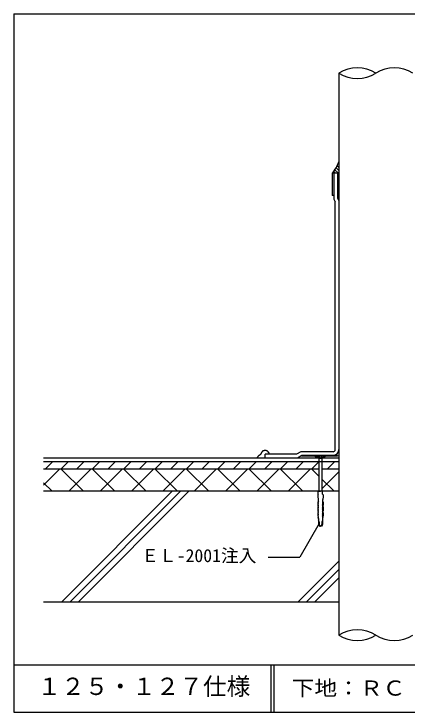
# Model space of a CAD drawing. Units: millimetres, scale not verified. Extents: x -492 to 788, y 49 to 993.
# Drawn here: x -492 to 40, y 49 to 993 of the extents above; entities that cross this region are included whole.
import ezdxf
from ezdxf.enums import TextEntityAlignment as Align

# ---------------------------------------------------------------- set-up
doc = ezdxf.new("R2010")
doc.units = ezdxf.units.MM
doc.header["$LTSCALE"] = 8
doc.linetypes.add('DASHED3', pattern=[4, 3, -1])
for name, color, linetype in [('4-2', 7, 'Continuous'), ('4-3', 3, 'Continuous'), ('4-4', 2, 'Continuous'), ('4-5', 2, 'Continuous'), ('4-6', 2, 'Continuous'), ('4-7', 7, 'Continuous'), ('4-A', 7, 'Continuous'), ('4-D', 4, 'Continuous'), ('4-E', 4, 'Continuous'), ('F-5', 6, 'Continuous'), ('F-7', 1, 'Continuous'), ('F-A', 7, 'Continuous')]:
    doc.layers.add(name, color=color, linetype=linetype)
doc.styles.add('HG丸ｺﾞｼｯｸM-PRO', font='')
doc.styles.add('ＭＳ ゴシック', font='')
doc.styles.get('HG丸ｺﾞｼｯｸM-PRO').set_extended_font_data('HG丸ｺﾞｼｯｸM-PRO')
doc.styles.get('ＭＳ ゴシック').set_extended_font_data('MS Gothic')

msp = doc.modelspace()

# ---------------------------------------------------------------- linework, layer by layer
at = {"layer": '4-2'}
for p, q in [((-52.216, 792.898), (-52.216, 152.811)), ((-52.216, 777.309), (-61.216, 777.309)), ((-52.216, 387.309), (-452.216, 387.309)), ((-52.216, 392.309), (-152.216, 392.309)), ((-102.216, 395.809), (-108.278, 392.309)), ((-52.216, 387.309), (-75.216, 387.309)), ((-79.216, 377.309), (-452.216, 377.309)), ((-52.216, 377.309), (-75.216, 377.309)), ((-52.216, 347.309), (-452.216, 347.309))]:
    msp.add_line(p, q, dxfattribs=at)
for points in [[(-156.89, 399.781), (-157.004, 399.568), (-157.116, 399.353), (-157.227, 399.138), (-157.337, 398.922), (-157.449, 398.706), (-157.514, 398.581), (-157.602, 398.412), (-157.758, 398.123), (-157.923, 397.838), (-158.098, 397.561), (-158.286, 397.294), (-158.491, 397.041), (-158.619, 396.902), (-158.666, 396.855), (-158.747, 396.776), (-158.831, 396.699), (-158.918, 396.625), (-159.007, 396.554), (-159.099, 396.486), (-159.153, 396.448), (-159.242, 396.389), (-159.4, 396.292), (-159.562, 396.201), (-159.725, 396.112), (-159.887, 396.023), (-160.048, 395.931), (-160.14, 395.875), (-160.232, 395.816), (-160.388, 395.709), (-160.541, 395.596), (-160.69, 395.478), (-160.837, 395.358), (-160.984, 395.236), (-161.068, 395.164), (-161.174, 395.075), (-161.355, 394.92), (-161.535, 394.763), (-161.71, 394.601), (-161.88, 394.435)], [(-150.613, 402.281), (-150.822, 402.321), (-151.033, 402.354), (-151.156, 402.371), (-151.304, 402.39), (-151.561, 402.417), (-151.817, 402.435), (-152.073, 402.445), (-152.328, 402.443), (-152.582, 402.429), (-152.729, 402.415), (-152.836, 402.401), (-153.021, 402.372), (-153.205, 402.338), (-153.389, 402.3), (-153.573, 402.26), (-153.757, 402.219), (-153.865, 402.196), (-153.987, 402.171), (-154.198, 402.128), (-154.408, 402.081), (-154.615, 402.029), (-154.817, 401.967), (-155.014, 401.891), (-155.124, 401.839), (-155.223, 401.786), (-155.389, 401.683), (-155.547, 401.566), (-155.698, 401.438), (-155.841, 401.301), (-155.977, 401.156), (-156.052, 401.069), (-156.137, 400.966), (-156.275, 400.785), (-156.405, 400.599), (-156.528, 400.408), (-156.646, 400.215), (-156.758, 400.018), (-156.822, 399.904), (-156.89, 399.781)], [(-146.219, 397.309), (-146.237, 397.44), (-146.27, 397.665), (-146.308, 397.888), (-146.353, 398.109), (-146.408, 398.326), (-146.477, 398.537), (-146.525, 398.657), (-146.566, 398.749), (-146.644, 398.905), (-146.731, 399.057), (-146.825, 399.205), (-146.926, 399.351), (-147.03, 399.493), (-147.093, 399.575), (-147.167, 399.669), (-147.297, 399.83), (-147.43, 399.988), (-147.565, 400.143), (-147.702, 400.297), (-147.841, 400.448), (-147.923, 400.536), (-148.008, 400.627), (-148.158, 400.783), (-148.309, 400.936), (-148.464, 401.086), (-148.623, 401.232), (-148.787, 401.374), (-148.884, 401.453), (-148.972, 401.522), (-149.126, 401.636), (-149.285, 401.744), (-149.448, 401.845), (-149.616, 401.938), (-149.788, 402.021), (-149.889, 402.065), (-150.003, 402.11), (-150.203, 402.177), (-150.406, 402.234), (-150.613, 402.281)], [(-161.88, 394.435), (-162.043, 394.262), (-162.134, 394.157), (-162.186, 394.095), (-162.272, 393.986), (-162.355, 393.873), (-162.433, 393.758), (-162.505, 393.639), (-162.572, 393.518), (-162.608, 393.446), (-162.655, 393.345), (-162.726, 393.166), (-162.788, 392.983), (-162.843, 392.797), (-162.892, 392.609), (-162.938, 392.419), (-162.964, 392.309)]]:
    msp.add_lwpolyline(points, dxfattribs=at)
for centre, radius, start, end in [((-27.216, 953.435), 47.7, 238.39162, 301.60838), ((-60.216, 403.809), 8, 270, 0), ((-27.216, 112.188), 47.7, 58.39162, 121.60838), ((-27.216, 193.435), 47.7, 238.39162, 301.60838), ((22.784, 193.435), 47.7, 238.39162, 301.60838)]:
    msp.add_arc(centre, radius, start, end, dxfattribs=at)
at = {"layer": '4-3'}
msp.add_line((-52.216, 197.309), (-452.216, 197.309), dxfattribs=at)
at = {"layer": '4-4'}
for p, q in [((-52.216, 912.811), (-52.216, 792.898)), ((-61.216, 777.309), (-61.216, 747.309)), ((-59.216, 747.309), (-61.216, 747.309)), ((-59.216, 747.309), (-59.216, 742.309)), ((-59.216, 742.309), (-57.216, 738.845)), ((-57.216, 403.809), (-57.216, 738.845)), ((-152.216, 392.309), (-152.216, 397.309)), ((-152.216, 392.309), (-452.216, 392.309))]:
    msp.add_line(p, q, dxfattribs=at)
msp.add_lwpolyline([(-60.216, 400.809), (-103.556, 400.809), (-109.618, 397.309), (-152.216, 397.309)], dxfattribs=at)
for centre, radius, start, end in [((-27.216, 872.188), 47.7, 58.39162, 121.60838), ((22.784, 872.188), 47.7, 58.39162, 121.60838), ((-99.491, 809.8), 50.206, 319.67323, 340.32677), ((-60.216, 403.809), 3, 270, 0)]:
    msp.add_arc(centre, radius, start, end, dxfattribs=at)
at = {"layer": '4-5'}
msp.add_line((-54.216, 395.809), (-54.216, 394.609), dxfattribs=at)
at = {"layer": '4-6'}
for p, q in [((-102.216, 395.809), (-102.216, 394.609)), ((-54.216, 395.809), (-102.216, 395.809)), ((-84.213, 394.609), (-102.216, 394.609)), ((-81.913, 392.309), (-84.213, 394.609)), ((-80.216, 392.309), (-83.716, 395.809)), ((-72.519, 392.309), (-81.913, 392.309)), ((-74.216, 392.309), (-70.716, 395.809)), ((-72.519, 392.309), (-70.219, 394.609)), ((-54.216, 394.609), (-70.219, 394.609))]:
    msp.add_line(p, q, dxfattribs=at)
at = {"layer": '4-7'}
for p, q in [((-82.216, 395.184), (-72.216, 395.184)), ((-82.216, 395.184), (-79.341, 392.309)), ((-79.341, 392.309), (-75.091, 392.309)), ((-79.216, 392.309), (-79.216, 347.309)), ((-75.216, 392.309), (-75.216, 347.309)), ((-72.216, 395.184), (-75.091, 392.309)), ((-72.216, 395.684), (-72.216, 395.184)), ((-80.385, 327.685), (-80.385, 327.685)), ((-80.385, 327.685), (-80.385, 327.685)), ((-74.047, 327.685), (-74.047, 327.685)), ((-74.047, 327.685), (-74.047, 327.685)), ((-80.385, 312.018), (-79.952, 311.193)), ((-74.047, 312.018), (-74.48, 311.193))]:
    msp.add_line(p, q, dxfattribs=at)
at = {"layer": '4-7', "linetype": 'DASHED3'}
for p, q in [((-79.766, 395.184), (-79.766, 395.684)), ((-79.766, 395.184), (-78.683, 393.309)), ((-74.666, 395.184), (-75.748, 393.309)), ((-74.666, 395.184), (-74.666, 395.684))]:
    msp.add_line(p, q, dxfattribs=at)
at = {"layer": '4-7'}
for points in [[(-82.216, 395.184), (-82.216, 395.684), (-72.216, 395.684)], [(-80.216, 343.214), (-80.966, 342.389), (-80.966, 340.291), (-80.418, 336.173), (-80.176, 335.765), (-80.216, 335.765), (-80.216, 333.951), (-79.783, 333.127)], [(-80.216, 343.214), (-80.216, 347.309), (-77.216, 347.309)], [(-74.216, 343.214), (-74.216, 347.309), (-77.216, 347.309)], [(-74.216, 343.214), (-73.466, 342.389), (-73.466, 340.291), (-74.014, 336.173), (-74.256, 335.765), (-74.216, 335.765), (-74.216, 333.951), (-74.649, 333.127)], [(-79.913, 332.879), (-80.891, 332.879), (-80.891, 328.646), (-80.389, 327.685), (-80.385, 327.685)], [(-79.844, 331.56), (-80.352, 332.385), (-80.352, 332.879)], [(-79.844, 329.993), (-80.352, 330.818), (-80.352, 331.295), (-80.003, 331.313)], [(-74.587, 331.56), (-74.08, 332.385), (-74.08, 332.879)], [(-74.587, 329.993), (-74.08, 330.818), (-74.08, 331.295), (-74.429, 331.313)], [(-74.519, 332.879), (-73.541, 332.879), (-73.541, 328.646), (-74.042, 327.685), (-74.047, 327.685)], [(-80.352, 326.613), (-80.891, 326.613), (-80.891, 320.815), (-80.385, 319.851)], [(-80.385, 327.685), (-80.381, 328.162), (-80.063, 328.179)], [(-79.901, 328.427), (-80.352, 329.251), (-80.352, 329.729), (-80.004, 329.746)], [(-79.844, 325.293), (-80.352, 326.118), (-80.352, 326.613)], [(-79.844, 323.727), (-80.352, 324.551), (-80.352, 325.029), (-80.004, 325.046)], [(-79.844, 322.16), (-80.352, 322.985), (-80.352, 323.462), (-80.004, 323.479)], [(-79.902, 320.593), (-80.352, 321.418), (-80.352, 321.895), (-80.004, 321.913)], [(-74.587, 325.293), (-74.08, 326.118), (-74.08, 326.613)], [(-74.587, 323.727), (-74.08, 324.551), (-74.08, 325.029), (-74.428, 325.046)], [(-74.587, 322.16), (-74.08, 322.985), (-74.08, 323.462), (-74.428, 323.479)], [(-74.53, 328.427), (-74.08, 329.251), (-74.08, 329.729), (-74.428, 329.746)], [(-74.53, 320.593), (-74.08, 321.418), (-74.08, 321.895), (-74.428, 321.913)], [(-74.047, 327.685), (-74.051, 328.162), (-74.368, 328.179)], [(-74.08, 326.613), (-73.541, 326.613), (-73.541, 320.815), (-74.047, 319.851)], [(-80.352, 318.779), (-80.891, 318.779), (-80.891, 315.531), (-80.385, 312.018), (-80.384, 312.495), (-80.076, 312.513)], [(-80.385, 319.851), (-80.381, 320.329), (-80.06, 320.346)], [(-79.931, 312.76), (-80.382, 313.585), (-80.38, 314.062), (-80.057, 314.079)], [(-79.909, 314.327), (-80.373, 315.151), (-80.369, 315.629), (-80.034, 315.646)], [(-79.877, 315.893), (-80.357, 316.718), (-80.352, 317.195), (-80.004, 317.213)], [(-79.844, 317.46), (-80.352, 318.285), (-80.352, 318.779)], [(-74.587, 317.46), (-74.08, 318.285), (-74.08, 318.779)], [(-74.555, 315.893), (-74.075, 316.718), (-74.08, 317.195), (-74.428, 317.213)], [(-74.523, 314.327), (-74.059, 315.151), (-74.063, 315.629), (-74.398, 315.646)], [(-74.501, 312.76), (-74.05, 313.585), (-74.052, 314.062), (-74.374, 314.079)], [(-74.047, 319.851), (-74.051, 320.329), (-74.371, 320.346)], [(-74.08, 318.779), (-73.541, 318.779), (-73.541, 315.531), (-74.047, 312.018), (-74.047, 312.495), (-74.356, 312.513)], [(-80.082, 310.946), (-80.216, 310.946), (-80.216, 310.163), (-80.066, 310.163), (-80.066, 308.555), (-80.059, 308.555)], [(-80.009, 308.225), (-80.009, 302.275), (-79.569, 301.623), (-78.566, 300.309), (-78.417, 300.309), (-79.502, 302.275), (-79.502, 306.246)], [(-78.918, 306.246), (-78.918, 302.275), (-77.833, 300.309), (-77.216, 300.309)], [(-75.514, 306.246), (-75.514, 302.275), (-76.599, 300.309), (-77.216, 300.309)], [(-74.423, 308.225), (-74.423, 302.275), (-74.863, 301.623), (-75.866, 300.309), (-76.015, 300.309), (-74.93, 302.275), (-74.93, 306.246)], [(-74.35, 310.946), (-74.216, 310.946), (-74.216, 310.163), (-74.366, 310.163), (-74.366, 308.555), (-74.372, 308.555)]]:
    msp.add_lwpolyline(points, dxfattribs=at)
at = {"layer": '4-7', "linetype": 'DASHED3'}
msp.add_arc((-77.216, 394.42), 1.84, 217.11752, 322.88249, dxfattribs=at)
at = {"layer": '4-7'}
for centre, major_axis, start_param, end_param in [((-80.052, 331.536), (0, -0.229), 0.2312026, 1.6765256), ((-79.923, 333.051), (0, -0.172), 0.06848, 2.1628795), ((-74.508, 333.051), (0, -0.172), 4.1203058, 6.2147054), ((-74.38, 331.536), (0, -0.229), 4.6066597, 6.0519827), ((-80.406, 327.149), (0, -0.536), 0.0442118, 3.0973809), ((-80.109, 328.403), (0, -0.229), 0.2312026, 1.6765256), ((-80.052, 329.969), (0, -0.229), 0.2312026, 1.6765256), ((-80.052, 325.269), (0, -0.229), 0.2312026, 1.6765256), ((-80.052, 323.703), (0, -0.229), 0.2312026, 1.6765256), ((-80.052, 322.136), (0, -0.229), 0.2312026, 1.6765256), ((-74.38, 329.969), (0, -0.229), 4.6066597, 6.0519827), ((-74.38, 325.269), (0, -0.229), 4.6066597, 6.0519827), ((-74.38, 323.703), (0, -0.229), 4.6066597, 6.0519827), ((-74.38, 322.136), (0, -0.229), 4.6066597, 6.0519827), ((-74.323, 328.403), (0, -0.229), 4.6066597, 6.0519827), ((-74.026, 327.149), (0, -0.536), 3.1858044, 6.2389735), ((-80.406, 319.315), (0, -0.536), 0.0442118, 3.0973809), ((-80.138, 312.736), (0, -0.229), 0.2312026, 1.6765256), ((-80.116, 314.303), (0, -0.229), 0.2312026, 1.6765256), ((-80.109, 320.569), (0, -0.229), 0.2312026, 1.6765256), ((-80.084, 315.869), (0, -0.229), 0.2312026, 1.6765256), ((-80.052, 317.436), (0, -0.229), 0.2312026, 1.6765256), ((-74.38, 317.436), (0, -0.229), 4.6066597, 6.0519827), ((-74.348, 315.869), (0, -0.229), 4.6066597, 6.0519827), ((-74.323, 320.569), (0, -0.229), 4.6066597, 6.0519827), ((-74.316, 314.303), (0, -0.229), 4.6066597, 6.0519827), ((-74.026, 319.315), (0, -0.536), 3.1858044, 6.2389735), ((-74.293, 312.736), (0, -0.229), 4.6066597, 6.0519827), ((-80.094, 311.119), (0, -0.174), 0.0818475, 2.1771705), ((-80.736, 308.261), (0, -0.8), 1.5261677, 1.947508), ((-79.21, 306.236), (0, -0.321), 1.5390306, 4.6806232), ((-75.222, 306.236), (0, -0.321), 1.6025621, 4.7441547), ((-74.337, 311.119), (0, -0.174), 4.1060148, 6.2013378), ((-73.696, 308.261), (0, -0.8), 4.3356773, 4.7570176)]:
    msp.add_ellipse(centre, major_axis=major_axis, ratio=0.909574, start_param=start_param, end_param=end_param, dxfattribs=at)
at = {"layer": '4-A'}
for p in [(-78.797, 303.844), (-147.809, 258.283)]:
    msp.add_line(p, (-105.101, 258.283), dxfattribs=at)
at = {"layer": '4-D'}
for p, q in [((-52.216, 781.092), (-55.942, 784.818)), ((-52.216, 785.335), (-54.467, 787.586)), ((-52.216, 789.578), (-53.142, 790.503)), ((-61.161, 777.309), (-61.191, 777.339)), ((-56.918, 777.309), (-59.309, 779.7)), ((-52.675, 777.309), (-57.558, 782.191)), ((-52.216, 776.59), (-54.216, 774.59)), ((-52.216, 770.933), (-54.216, 768.933)), ((-52.216, 765.276), (-54.216, 763.276)), ((-52.216, 759.619), (-54.216, 757.619)), ((-52.216, 753.962), (-54.216, 751.962)), ((-52.216, 748.306), (-54.216, 746.306)), ((-52.216, 742.649), (-53.118, 741.747)), ((-450.063, 377.309), (-440.063, 387.309)), ((-428.849, 377.309), (-418.849, 387.309)), ((-407.636, 377.309), (-397.636, 387.309)), ((-386.423, 377.309), (-376.423, 387.309)), ((-365.21, 377.309), (-355.21, 387.309)), ((-343.996, 377.309), (-333.996, 387.309)), ((-322.783, 377.309), (-312.783, 387.309)), ((-301.57, 377.309), (-291.57, 387.309)), ((-280.357, 377.309), (-270.357, 387.309)), ((-259.144, 377.309), (-249.144, 387.309)), ((-237.93, 377.309), (-227.93, 387.309)), ((-216.717, 377.309), (-206.717, 387.309)), ((-195.504, 377.309), (-185.504, 387.309)), ((-174.291, 377.309), (-164.291, 387.309)), ((-153.078, 377.309), (-143.078, 387.309)), ((-131.864, 377.309), (-121.864, 387.309)), ((-110.651, 377.309), (-100.651, 387.309)), ((-89.438, 377.309), (-79.438, 387.309)), ((-68.225, 377.309), (-58.225, 387.309)), ((-452.216, 355.576), (-430.483, 377.309)), ((-428.164, 377.309), (-398.164, 347.309)), ((-418.057, 347.309), (-388.057, 377.309)), ((-385.738, 377.309), (-355.738, 347.309)), ((-375.63, 347.309), (-345.63, 377.309)), ((-343.312, 377.309), (-313.312, 347.309)), ((-333.204, 347.309), (-303.204, 377.309)), ((-300.885, 377.309), (-270.885, 347.309)), ((-290.778, 347.309), (-260.778, 377.309)), ((-258.459, 377.309), (-228.459, 347.309)), ((-248.351, 347.309), (-218.351, 377.309)), ((-216.032, 377.309), (-186.032, 347.309)), ((-205.925, 347.309), (-175.925, 377.309)), ((-173.606, 377.309), (-143.606, 347.309)), ((-163.498, 347.309), (-133.498, 377.309)), ((-131.179, 377.309), (-101.179, 347.309)), ((-121.072, 347.309), (-91.072, 377.309)), ((-88.753, 377.309), (-79.216, 367.772)), ((-75.216, 350.739), (-52.216, 373.739)), ((-452.216, 358.934), (-440.591, 347.309)), ((-75.216, 363.772), (-58.753, 347.309))]:
    msp.add_line(p, q, dxfattribs=at)
at = {"layer": '4-D', "color": 7}
msp.add_line((-59.216, 777.309), (-59.216, 747.309), dxfattribs=at)
msp.add_lwpolyline([(-54.216, 777.309), (-54.216, 743.649), (-52.216, 740.185)], dxfattribs=at)
at = {"layer": '4-E'}
for p, q in [((-427.834, 197.309), (-277.834, 347.309)), ((-416.52, 197.309), (-266.52, 347.309)), ((-405.206, 197.309), (-255.206, 347.309)), ((-107.834, 197.309), (-52.216, 252.927)), ((-96.52, 197.309), (-52.216, 241.613)), ((-85.206, 197.309), (-52.216, 230.3))]:
    msp.add_line(p, q, dxfattribs=at)
at = {"layer": 'F-5'}
for p, q in [((-492.216, 112.811), (787.784, 112.811)), ((-144.216, 112.811), (-144.216, 48.811)), ((-140.216, 112.811), (-140.216, 48.811))]:
    msp.add_line(p, q, dxfattribs=at)
at = {"layer": 'F-7'}
for p, q in [((-492.216, 992.811), (787.784, 992.811)), ((-492.216, 992.811), (-492.216, 48.811)), ((-492.216, 48.811), (787.784, 48.811))]:
    msp.add_line(p, q, dxfattribs=at)

# ---------------------------------------------------------------- texts
at = {"layer": '4-A', "style": 'ＭＳ ゴシック'}
msp.add_text('ＥＬ-2001注入', height=17.6, dxfattribs=at).set_placement((-319.809, 246.283), align=Align.BOTTOM_LEFT)
at = {"layer": 'F-A', "style": 'HG丸ｺﾞｼｯｸM-PRO'}
msp.add_text('１２５・１２７仕様', height=23.46, dxfattribs=at).set_placement((-460.216, 64.811), align=Align.BOTTOM_LEFT)
at = {"layer": 'F-A', "style": 'HG丸ｺﾞｼｯｸM-PRO', "width": 1.1}
msp.add_text('下地：ＲＣ', height=20.53, dxfattribs=at).set_placement((-116.216, 64.811), align=Align.BOTTOM_LEFT)

doc.saveas('drawing.dxf')
